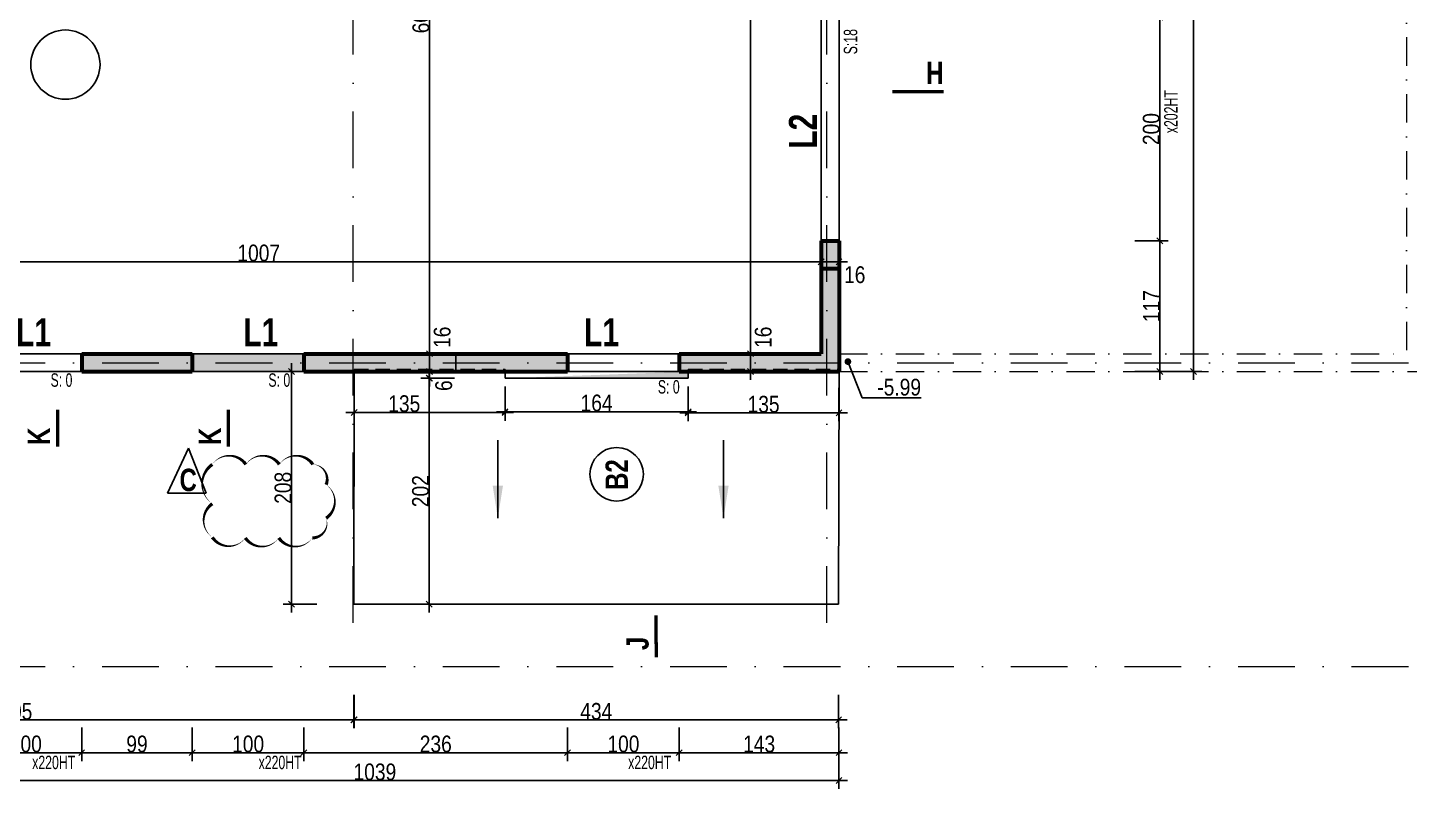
# Model space of a CAD drawing. Header units: millimetres. Extents: x 0 to 26138, y -32652 to 0.
# Drawn here: x 21623 to 22860, y -31027 to -30326 of the extents above; entities that cross this region are included whole.
import ezdxf
from ezdxf.enums import TextEntityAlignment as Align

# ---------------------------------------------------------------- set-up
doc = ezdxf.new("R2010")
doc.units = ezdxf.units.MM
doc.linetypes.add('CACHEX2', pattern=[19.05, 12.7, -6.35])
doc.linetypes.add('TIRETPTX2', pattern=[50.8, 25.4, -12.7, 0, -12.7])
for name, color, linetype in [('01_cote_gen', 4, 'Continuous'), ('01_linteaux', 2, 'Continuous'), ('01_murs_sup', 2, 'CACHEX2'), ('01_poch_murs', 253, 'Continuous'), ('01_texte', 230, 'Continuous'), ('AA_COTES', 2, 'Continuous')]:
    doc.layers.add(name, color=color, linetype=linetype)
doc.layers.add('01_murs_coup', color=5, linetype='Continuous', lineweight=60)
doc.layers.add('01_tram_axes', color=2, linetype='TIRETPTX2', lineweight=9)
doc.styles.add('ARIAL NA', font='ARIALN.TTF')
doc.styles.add('impact', font='impact.ttf')
doc.styles.add('STYLE2', font='ARIALN.TTF')
doc.dimstyles.new('JB50', dxfattribs={"dimscale": 0.1, "dimtxt": 150, "dimasz": 15, "dimexe": 0.1, "dimexo": 0.1, "dimgap": 0.09, "dimtad": 1, "dimdec": 1, "dimdsep": 46, "dimtxsty": 'STYLE2', "dimblk1": 'BOND_G', "dimblk2": 'BOND_D', "dimsah": 1, "dimcen": 1.5, "dimdle": 0.01, "dimse1": 1, "dimse2": 1, "dimclrd": 4, "dimclre": 2, "dimclrt": 6, "dimazin": 2, "dimtfac": 2.333333, "dimtdec": 1, "dimtix": 1, "dimtmove": 2, "dimatfit": 3, "dimldrblk": 'BOND_G', "dimfxl": 1, "dimtolj": 1, "dimtzin": 0, "dimarcsym": 0})

# ---------------------------------------------------------------- blocks, each defined once
blk = doc.blocks.new('BOND_G')
at = {"layer": 'AA_COTES', "color": 0}
for p, q in [((0, -5), (0, 15)), ((5, 0), (-5, 0)), ((1.77, 1.77), (-1.77, -1.77))]:
    blk.add_line(p, q, dxfattribs=at)
blk = doc.blocks.new('BOND_D')
at = {"layer": 'AA_COTES', "color": 0}
for p, q in [((5, 0), (-5, 0)), ((-1.77, -1.77), (1.77, 1.77)), ((0, 5), (0, -15))]:
    blk.add_line(p, q, dxfattribs=at)
blk = doc.blocks.new('*D2305')
at = {"layer": '01_cote_gen', "color": 4, "lineweight": -2, "ltscale": 2, "transparency": 16777216}
blk.add_line((22204.7, -30975.2), (22107.7, -30975.2), dxfattribs=at)
at = {"layer": 'Defpoints', "color": 0, "ltscale": 2, "transparency": 16777216}
for p in [(22106.2, -30634.2), (22206.2, -30634.2), (22106.2, -30975.2)]:
    blk.add_point(p, dxfattribs=at)
at = {"layer": '01_cote_gen', "color": 4, "lineweight": -2, "ltscale": 2, "transparency": 16777216, "xscale": 1.5, "yscale": 1.5, "zscale": 1.5, "rotation": 180}
blk.add_blockref('BOND_D', (22106.2, -30975.2), dxfattribs=at)
at = {"layer": '01_cote_gen', "color": 4, "lineweight": -2, "ltscale": 2, "transparency": 16777216, "xscale": 1.5, "yscale": 1.5, "zscale": 1.5}
blk.add_blockref('BOND_G', (22206.2, -30975.2), dxfattribs=at)
at = {"layer": '01_cote_gen', "color": 6, "lineweight": 0, "ltscale": 2, "transparency": 16777216, "insert": (22156.2, -30967.5), "char_height": 15, "attachment_point": 5, "style": 'STYLE2'}
blk.add_mtext('\\A1;100', dxfattribs=at)
blk = doc.blocks.new('*D2268')
at = {"layer": '01_cote_gen', "color": 4, "lineweight": -2, "ltscale": 2, "transparency": 16777216}
blk.add_line((22104.7, -30975.2), (21871.7, -30975.2), dxfattribs=at)
at = {"layer": 'Defpoints', "color": 0, "ltscale": 2, "transparency": 16777216}
for p in [(21870.2, -30634.2), (22106.2, -30634.2), (21870.2, -30975.2)]:
    blk.add_point(p, dxfattribs=at)
at = {"layer": '01_cote_gen', "color": 4, "lineweight": -2, "ltscale": 2, "transparency": 16777216, "xscale": 1.5, "yscale": 1.5, "zscale": 1.5, "rotation": 180}
blk.add_blockref('BOND_D', (21870.2, -30975.2), dxfattribs=at)
at = {"layer": '01_cote_gen', "color": 4, "lineweight": -2, "ltscale": 2, "transparency": 16777216, "xscale": 1.5, "yscale": 1.5, "zscale": 1.5}
blk.add_blockref('BOND_G', (22106.2, -30975.2), dxfattribs=at)
at = {"layer": '01_cote_gen', "color": 6, "lineweight": 0, "ltscale": 2, "transparency": 16777216, "insert": (21988.2, -30967.5), "char_height": 15, "attachment_point": 5, "style": 'STYLE2'}
blk.add_mtext('\\A1;236', dxfattribs=at)
blk = doc.blocks.new('*D2269')
at = {"layer": '01_cote_gen', "color": 4, "lineweight": -2, "ltscale": 2, "transparency": 16777216}
blk.add_line((21868.7, -30975.2), (21771.7, -30975.2), dxfattribs=at)
at = {"layer": 'Defpoints', "color": 0, "ltscale": 2, "transparency": 16777216}
for p in [(21770.2, -30634.2), (21870.2, -30634.2), (21770.2, -30975.2)]:
    blk.add_point(p, dxfattribs=at)
at = {"layer": '01_cote_gen', "color": 4, "lineweight": -2, "ltscale": 2, "transparency": 16777216, "xscale": 1.5, "yscale": 1.5, "zscale": 1.5, "rotation": 180}
blk.add_blockref('BOND_D', (21770.2, -30975.2), dxfattribs=at)
at = {"layer": '01_cote_gen', "color": 4, "lineweight": -2, "ltscale": 2, "transparency": 16777216, "xscale": 1.5, "yscale": 1.5, "zscale": 1.5}
blk.add_blockref('BOND_G', (21870.2, -30975.2), dxfattribs=at)
at = {"layer": '01_cote_gen', "color": 6, "lineweight": 0, "ltscale": 2, "transparency": 16777216, "insert": (21820.2, -30967.5), "char_height": 15, "attachment_point": 5, "style": 'STYLE2'}
blk.add_mtext('\\A1;100', dxfattribs=at)
blk = doc.blocks.new('*D2270')
at = {"layer": '01_cote_gen', "color": 4, "lineweight": -2, "ltscale": 2, "transparency": 16777216}
blk.add_line((21768.7, -30975.2), (21672.7, -30975.2), dxfattribs=at)
at = {"layer": 'Defpoints', "color": 0, "ltscale": 2, "transparency": 16777216}
for p in [(21671.2, -30634.2), (21770.2, -30634.2), (21671.2, -30975.2)]:
    blk.add_point(p, dxfattribs=at)
at = {"layer": '01_cote_gen', "color": 4, "lineweight": -2, "ltscale": 2, "transparency": 16777216, "xscale": 1.5, "yscale": 1.5, "zscale": 1.5, "rotation": 180}
blk.add_blockref('BOND_D', (21671.2, -30975.2), dxfattribs=at)
at = {"layer": '01_cote_gen', "color": 4, "lineweight": -2, "ltscale": 2, "transparency": 16777216, "xscale": 1.5, "yscale": 1.5, "zscale": 1.5}
blk.add_blockref('BOND_G', (21770.2, -30975.2), dxfattribs=at)
at = {"layer": '01_cote_gen', "color": 6, "lineweight": 0, "ltscale": 2, "transparency": 16777216, "insert": (21720.7, -30967.5), "char_height": 15, "attachment_point": 5, "style": 'STYLE2'}
blk.add_mtext('\\A1;99', dxfattribs=at)
blk = doc.blocks.new('*D2271')
at = {"layer": '01_cote_gen', "color": 4, "lineweight": -2, "ltscale": 2, "transparency": 16777216}
blk.add_line((21669.7, -30975.2), (21572.7, -30975.2), dxfattribs=at)
at = {"layer": 'Defpoints', "color": 0, "ltscale": 2, "transparency": 16777216}
for p in [(21571.2, -30634.2), (21671.2, -30634.2), (21571.2, -30975.2)]:
    blk.add_point(p, dxfattribs=at)
at = {"layer": '01_cote_gen', "color": 4, "lineweight": -2, "ltscale": 2, "transparency": 16777216, "xscale": 1.5, "yscale": 1.5, "zscale": 1.5, "rotation": 180}
blk.add_blockref('BOND_D', (21571.2, -30975.2), dxfattribs=at)
at = {"layer": '01_cote_gen', "color": 4, "lineweight": -2, "ltscale": 2, "transparency": 16777216, "xscale": 1.5, "yscale": 1.5, "zscale": 1.5}
blk.add_blockref('BOND_G', (21671.2, -30975.2), dxfattribs=at)
at = {"layer": '01_cote_gen', "color": 6, "lineweight": 0, "ltscale": 2, "transparency": 16777216, "insert": (21621.2, -30967.5), "char_height": 15, "attachment_point": 5, "style": 'STYLE2'}
blk.add_mtext('\\A1;100', dxfattribs=at)
blk = doc.blocks.new('*D2311')
at = {"layer": '01_cote_gen', "color": 4, "lineweight": -2, "ltscale": 0.1, "transparency": 16777216}
blk.add_line((22347.7, -30975.2), (22207.7, -30975.2), dxfattribs=at)
at = {"layer": 'Defpoints', "color": 0, "ltscale": 0.1, "transparency": 16777216}
for p in [(22206.2, -30634.2), (22349.2, -30634.2), (22206.2, -30975.2)]:
    blk.add_point(p, dxfattribs=at)
at = {"layer": '01_cote_gen', "color": 4, "lineweight": -2, "ltscale": 0.1, "transparency": 16777216, "xscale": 1.5, "yscale": 1.5, "zscale": 1.5, "rotation": 180}
blk.add_blockref('BOND_D', (22206.2, -30975.2), dxfattribs=at)
at = {"layer": '01_cote_gen', "color": 4, "lineweight": -2, "ltscale": 0.1, "transparency": 16777216, "xscale": 1.5, "yscale": 1.5, "zscale": 1.5}
blk.add_blockref('BOND_G', (22349.2, -30975.2), dxfattribs=at)
at = {"layer": '01_cote_gen', "color": 6, "ltscale": 0.1, "transparency": 16777216, "insert": (22277.7, -30967.5), "char_height": 15, "attachment_point": 5, "style": 'STYLE2'}
blk.add_mtext('\\A1;143', dxfattribs=at)
blk = doc.blocks.new('*D2346')
at = {"layer": '01_linteaux', "color": 4, "lineweight": -2, "ltscale": 0.1, "transparency": 16777216}
blk.add_line((22666.5, -29251.7), (22666.5, -30632.7), dxfattribs=at)
at = {"layer": 'Defpoints', "color": 0, "ltscale": 0.1, "transparency": 16777216}
for p in [(22649, -29250.2), (22398.4, -30634.2), (22666.5, -30634.2)]:
    blk.add_point(p, dxfattribs=at)
at = {"layer": '01_linteaux', "color": 4, "lineweight": -2, "ltscale": 0.1, "transparency": 16777216, "xscale": 1.5, "yscale": 1.5, "zscale": 1.5}
for name, p, rotation in [('BOND_G', (22666.5, -29250.2), 90), ('BOND_D', (22666.5, -30634.2), 270)]:
    blk.add_blockref(name, p, dxfattribs=dict(at, rotation=rotation))
at = {"layer": '01_linteaux', "color": 6, "ltscale": 0.1, "transparency": 16777216, "insert": (22658.8, -29942.2), "char_height": 15, "attachment_point": 5, "rotation": 90, "style": 'STYLE2'}
blk.add_mtext('\\A1;1384', dxfattribs=at)
blk = doc.blocks.new('*D2354')
at = {"layer": '01_linteaux', "color": 4, "lineweight": -2, "ltscale": 0.1, "transparency": 16777216}
blk.add_line((22636.5, -30318.7), (22636.5, -30515.7), dxfattribs=at)
at = {"layer": 'Defpoints', "color": 0, "ltscale": 0.1, "transparency": 16777216}
for p in [(22349.2, -30317.2), (22349.2, -30517.2), (22636.5, -30517.2)]:
    blk.add_point(p, dxfattribs=at)
at = {"layer": '01_linteaux', "color": 4, "lineweight": -2, "ltscale": 0.1, "transparency": 16777216, "xscale": 1.5, "yscale": 1.5, "zscale": 1.5}
for name, p, rotation in [('BOND_G', (22636.5, -30317.2), 90), ('BOND_D', (22636.5, -30517.2), 270)]:
    blk.add_blockref(name, p, dxfattribs=dict(at, rotation=rotation))
at = {"layer": '01_linteaux', "color": 6, "ltscale": 0.1, "transparency": 16777216, "insert": (22628.8, -30417.2), "char_height": 15, "attachment_point": 5, "rotation": 90, "style": 'STYLE2'}
blk.add_mtext('\\A1;200', dxfattribs=at)
blk = doc.blocks.new('*D2355')
at = {"layer": '01_linteaux', "color": 4, "lineweight": -2, "ltscale": 0.1, "transparency": 16777216}
blk.add_line((22636.5, -30518.7), (22636.5, -30632.7), dxfattribs=at)
at = {"layer": 'Defpoints', "color": 0, "ltscale": 0.1, "transparency": 16777216}
for p in [(22349.2, -30517.2), (22349.2, -30634.2), (22636.5, -30634.2)]:
    blk.add_point(p, dxfattribs=at)
at = {"layer": '01_linteaux', "color": 4, "lineweight": -2, "ltscale": 0.1, "transparency": 16777216, "xscale": 1.5, "yscale": 1.5, "zscale": 1.5}
for name, p, rotation in [('BOND_G', (22636.5, -30517.2), 90), ('BOND_D', (22636.5, -30634.2), 270)]:
    blk.add_blockref(name, p, dxfattribs=dict(at, rotation=rotation))
at = {"layer": '01_linteaux', "color": 6, "ltscale": 0.1, "transparency": 16777216, "insert": (22629, -30575.7), "char_height": 15, "attachment_point": 5, "rotation": 90, "style": 'STYLE2'}
blk.add_mtext('\\A1;117', dxfattribs=at)
blk = doc.blocks.new('*D3049')
at = {"layer": '01_cote_gen', "color": 4, "lineweight": -2, "ltscale": 0.1, "transparency": 16777216}
blk.add_line((21982.6, -30619.7), (21982.6, -30632.7), dxfattribs=at)
at = {"layer": 'Defpoints', "color": 0, "ltscale": 0.1, "transparency": 16777216}
for p in [(21962, -30618.2), (21924.6, -30634.2), (21982.6, -30634.2)]:
    blk.add_point(p, dxfattribs=at)
at = {"layer": '01_cote_gen', "color": 4, "lineweight": -2, "ltscale": 0.1, "transparency": 16777216, "xscale": 1.5, "yscale": 1.5, "zscale": 1.5}
for name, p, rotation in [('BOND_G', (21982.6, -30618.2), 90), ('BOND_D', (21982.6, -30634.2), 270)]:
    blk.add_blockref(name, p, dxfattribs=dict(at, rotation=rotation))
at = {"layer": '01_cote_gen', "color": 6, "ltscale": 0.1, "transparency": 16777216, "insert": (21994, -30603.5), "char_height": 15, "attachment_point": 5, "rotation": 90, "style": 'STYLE2'}
blk.add_mtext('\\A1;16', dxfattribs=at)
blk = doc.blocks.new('*D3188')
at = {"layer": '01_cote_gen', "color": 4, "lineweight": -2, "ltscale": 0.1, "transparency": 16777216}
blk.add_line((22269.9, -29952.7), (22269.9, -30616.7), dxfattribs=at)
at = {"layer": 'Defpoints', "color": 0, "ltscale": 0.1, "transparency": 16777216}
for p in [(22169.8, -29951.2), (22242.5, -30618.2), (22269.9, -30618.2)]:
    blk.add_point(p, dxfattribs=at)
at = {"layer": '01_cote_gen', "color": 4, "lineweight": -2, "ltscale": 0.1, "transparency": 16777216, "xscale": 1.5, "yscale": 1.5, "zscale": 1.5}
for name, p, rotation in [('BOND_G', (22269.9, -29951.2), 90), ('BOND_D', (22269.9, -30618.2), 270)]:
    blk.add_blockref(name, p, dxfattribs=dict(at, rotation=rotation))
at = {"layer": '01_cote_gen', "color": 6, "ltscale": 0.1, "transparency": 16777216, "insert": (22262.2, -30284.7), "char_height": 15, "attachment_point": 5, "rotation": 90, "style": 'STYLE2'}
blk.add_mtext('\\A1;667', dxfattribs=at)
blk = doc.blocks.new('*D3191')
at = {"layer": '01_cote_gen', "color": 4, "lineweight": -2, "ltscale": 0.1, "transparency": 16777216}
blk.add_line((21982.6, -30017.7), (21982.6, -30616.7), dxfattribs=at)
at = {"layer": 'Defpoints', "color": 0, "ltscale": 0.1, "transparency": 16777216}
for p in [(21907.2, -30016.2), (21907.2, -30618.2), (21982.6, -30618.2)]:
    blk.add_point(p, dxfattribs=at)
at = {"layer": '01_cote_gen', "color": 4, "lineweight": -2, "ltscale": 0.1, "transparency": 16777216, "xscale": 1.5, "yscale": 1.5, "zscale": 1.5}
for name, p, rotation in [('BOND_G', (21982.6, -30016.2), 90), ('BOND_D', (21982.6, -30618.2), 270)]:
    blk.add_blockref(name, p, dxfattribs=dict(at, rotation=rotation))
at = {"layer": '01_cote_gen', "color": 6, "ltscale": 0.1, "transparency": 16777216, "insert": (21974.9, -30317.2), "char_height": 15, "attachment_point": 5, "rotation": 90, "style": 'STYLE2'}
blk.add_mtext('\\A1;602', dxfattribs=at)
blk = doc.blocks.new('*D3208')
at = {"layer": '01_cote_gen', "color": 4, "lineweight": -2, "ltscale": 0.1, "transparency": 16777216}
blk.add_line((22347.7, -31000.1), (21311.7, -31000.1), dxfattribs=at)
at = {"layer": 'Defpoints', "color": 0, "ltscale": 0.1, "transparency": 16777216}
for p in [(21310.2, -30952.7), (22349.2, -30982.7), (21310.2, -31000.1)]:
    blk.add_point(p, dxfattribs=at)
at = {"layer": '01_cote_gen', "color": 4, "lineweight": -2, "ltscale": 0.1, "transparency": 16777216, "xscale": 1.5, "yscale": 1.5, "zscale": 1.5, "rotation": 180}
blk.add_blockref('BOND_D', (21310.2, -31000.1), dxfattribs=at)
at = {"layer": '01_cote_gen', "color": 4, "lineweight": -2, "ltscale": 0.1, "transparency": 16777216, "xscale": 1.5, "yscale": 1.5, "zscale": 1.5}
blk.add_blockref('BOND_G', (22349.2, -31000.1), dxfattribs=at)
at = {"layer": '01_cote_gen', "color": 6, "ltscale": 0.1, "transparency": 16777216, "insert": (21933.7, -30992.5), "char_height": 15, "attachment_point": 5, "style": 'STYLE2'}
blk.add_mtext('\\A1;1039', dxfattribs=at)
blk = doc.blocks.new('*D3230')
at = {"layer": '01_cote_gen', "color": 4, "lineweight": -2, "ltscale": 0.1, "transparency": 16777216}
blk.add_line((21859.1, -30840.7), (21859.1, -30635.7), dxfattribs=at)
at = {"layer": 'Defpoints', "color": 0, "ltscale": 0.1, "transparency": 16777216}
for p in [(21859.1, -30634.2), (21890, -30634.2), (21914.9, -30842.2)]:
    blk.add_point(p, dxfattribs=at)
at = {"layer": '01_cote_gen', "color": 4, "lineweight": -2, "ltscale": 0.1, "transparency": 16777216, "xscale": 1.5, "yscale": 1.5, "zscale": 1.5}
for name, p, rotation in [('BOND_D', (21859.1, -30634.2), 90), ('BOND_G', (21859.1, -30842.2), 270)]:
    blk.add_blockref(name, p, dxfattribs=dict(at, rotation=rotation))
at = {"layer": '01_cote_gen', "color": 6, "ltscale": 0.1, "transparency": 16777216, "insert": (21851.5, -30738.2), "char_height": 15, "attachment_point": 5, "rotation": 90, "style": 'STYLE2'}
blk.add_mtext('\\A1;208', dxfattribs=at)
blk = doc.blocks.new('*D3227')
at = {"layer": '01_cote_gen', "color": 4, "lineweight": -2, "ltscale": 0.1, "transparency": 16777216}
blk.add_line((21982.6, -30638.7), (21982.6, -30635.7), dxfattribs=at)
at = {"layer": 'Defpoints', "color": 0, "ltscale": 0.1, "transparency": 16777216}
for p in [(21982.6, -30634.2), (21985.7, -30634.2), (22002.2, -30640.2)]:
    blk.add_point(p, dxfattribs=at)
at = {"layer": '01_cote_gen', "color": 4, "lineweight": -2, "ltscale": 0.1, "transparency": 16777216, "xscale": 1.5, "yscale": 1.5, "zscale": 1.5}
for name, p, rotation in [('BOND_D', (21982.6, -30634.2), 90), ('BOND_G', (21982.6, -30640.2), 270)]:
    blk.add_blockref(name, p, dxfattribs=dict(at, rotation=rotation))
at = {"layer": '01_cote_gen', "color": 6, "ltscale": 0.1, "transparency": 16777216, "insert": (21995.4, -30646.8), "char_height": 15, "attachment_point": 5, "rotation": 90, "style": 'STYLE2'}
blk.add_mtext('\\A1;6', dxfattribs=at)
blk = doc.blocks.new('*D3228')
at = {"layer": '01_cote_gen', "color": 4, "lineweight": -2, "ltscale": 0.1, "transparency": 16777216}
blk.add_line((21982.2, -30840.7), (21982.2, -30641.7), dxfattribs=at)
at = {"layer": 'Defpoints', "color": 0, "ltscale": 0.1, "transparency": 16777216}
for p in [(21982.2, -30640.2), (21990.1, -30640.2), (21987.7, -30842.2)]:
    blk.add_point(p, dxfattribs=at)
at = {"layer": '01_cote_gen', "color": 4, "lineweight": -2, "ltscale": 0.1, "transparency": 16777216, "xscale": 1.5, "yscale": 1.5, "zscale": 1.5}
for name, p, rotation in [('BOND_D', (21982.2, -30640.2), 90), ('BOND_G', (21982.2, -30842.2), 270)]:
    blk.add_blockref(name, p, dxfattribs=dict(at, rotation=rotation))
at = {"layer": '01_cote_gen', "color": 6, "ltscale": 0.1, "transparency": 16777216, "insert": (21974.6, -30741.2), "char_height": 15, "attachment_point": 5, "rotation": 90, "style": 'STYLE2'}
blk.add_mtext('\\A1;202', dxfattribs=at)
blk = doc.blocks.new('*D3231')
at = {"layer": '01_cote_gen', "color": 4, "lineweight": -2, "ltscale": 0.1, "transparency": 16777216}
blk.add_line((22347.7, -30671.1), (22215.7, -30671.1), dxfattribs=at)
at = {"layer": 'Defpoints', "color": 0, "ltscale": 0.1, "transparency": 16777216}
for p in [(22214.2, -30640.2), (22349.2, -30661.7), (22214.2, -30671.1)]:
    blk.add_point(p, dxfattribs=at)
at = {"layer": '01_cote_gen', "color": 4, "lineweight": -2, "ltscale": 0.1, "transparency": 16777216, "xscale": 1.5, "yscale": 1.5, "zscale": 1.5, "rotation": 180}
blk.add_blockref('BOND_D', (22214.2, -30671.1), dxfattribs=at)
at = {"layer": '01_cote_gen', "color": 4, "lineweight": -2, "ltscale": 0.1, "transparency": 16777216, "xscale": 1.5, "yscale": 1.5, "zscale": 1.5}
blk.add_blockref('BOND_G', (22349.2, -30671.1), dxfattribs=at)
at = {"layer": '01_cote_gen', "color": 6, "ltscale": 0.1, "transparency": 16777216, "insert": (22281.7, -30663.5), "char_height": 15, "attachment_point": 5, "style": 'STYLE2'}
blk.add_mtext('\\A1;135', dxfattribs=at)
blk = doc.blocks.new('*D3229')
at = {"layer": '01_cote_gen', "color": 4, "lineweight": -2, "ltscale": 0.1, "transparency": 16777216}
blk.add_line((22212.7, -30670.1), (22051.7, -30670.1), dxfattribs=at)
at = {"layer": 'Defpoints', "color": 0, "ltscale": 0.1, "transparency": 16777216}
for p in [(22050.2, -30640.2), (22214.2, -30662.6), (22050.2, -30670.1)]:
    blk.add_point(p, dxfattribs=at)
at = {"layer": '01_cote_gen', "color": 4, "lineweight": -2, "ltscale": 0.1, "transparency": 16777216, "xscale": 1.5, "yscale": 1.5, "zscale": 1.5, "rotation": 180}
blk.add_blockref('BOND_D', (22050.2, -30670.1), dxfattribs=at)
at = {"layer": '01_cote_gen', "color": 4, "lineweight": -2, "ltscale": 0.1, "transparency": 16777216, "xscale": 1.5, "yscale": 1.5, "zscale": 1.5}
blk.add_blockref('BOND_G', (22214.2, -30670.1), dxfattribs=at)
at = {"layer": '01_cote_gen', "color": 6, "ltscale": 0.1, "transparency": 16777216, "insert": (22132.2, -30662.4), "char_height": 15, "attachment_point": 5, "style": 'STYLE2'}
blk.add_mtext('\\A1;164', dxfattribs=at)
blk = doc.blocks.new('*D3232')
at = {"layer": '01_cote_gen', "color": 4, "lineweight": -2, "ltscale": 0.1, "transparency": 16777216}
blk.add_line((22048.7, -30670.7), (21916.7, -30670.7), dxfattribs=at)
at = {"layer": 'Defpoints', "color": 0, "ltscale": 0.1, "transparency": 16777216}
for p in [(21915.2, -30648.2), (22050.2, -30647.6), (21915.2, -30670.7)]:
    blk.add_point(p, dxfattribs=at)
at = {"layer": '01_cote_gen', "color": 4, "lineweight": -2, "ltscale": 0.1, "transparency": 16777216, "xscale": 1.5, "yscale": 1.5, "zscale": 1.5, "rotation": 180}
blk.add_blockref('BOND_D', (21915.2, -30670.7), dxfattribs=at)
at = {"layer": '01_cote_gen', "color": 4, "lineweight": -2, "ltscale": 0.1, "transparency": 16777216, "xscale": 1.5, "yscale": 1.5, "zscale": 1.5}
blk.add_blockref('BOND_G', (22050.2, -30670.7), dxfattribs=at)
at = {"layer": '01_cote_gen', "color": 6, "ltscale": 0.1, "transparency": 16777216, "insert": (21960, -30663), "char_height": 15, "attachment_point": 5, "style": 'STYLE2'}
blk.add_mtext('\\A1;135', dxfattribs=at)
blk = doc.blocks.new('*D3234')
at = {"layer": '01_cote_gen', "color": 4, "lineweight": -2, "ltscale": 0.1, "transparency": 16777216}
blk.add_line((21327.7, -30535.9), (22331.7, -30535.9), dxfattribs=at)
at = {"layer": 'Defpoints', "color": 0, "ltscale": 0.1, "transparency": 16777216}
for p in [(22333.2, -30535.9), (21326.2, -30551.3), (22333.2, -30555.1)]:
    blk.add_point(p, dxfattribs=at)
at = {"layer": '01_cote_gen', "color": 4, "lineweight": -2, "ltscale": 0.1, "transparency": 16777216, "xscale": 1.5, "yscale": 1.5, "zscale": 1.5, "rotation": 180}
blk.add_blockref('BOND_G', (21326.2, -30535.9), dxfattribs=at)
at = {"layer": '01_cote_gen', "color": 4, "lineweight": -2, "ltscale": 0.1, "transparency": 16777216, "xscale": 1.5, "yscale": 1.5, "zscale": 1.5}
blk.add_blockref('BOND_D', (22333.2, -30535.9), dxfattribs=at)
at = {"layer": '01_cote_gen', "color": 6, "ltscale": 0.1, "transparency": 16777216, "insert": (21829.7, -30528.2), "char_height": 15, "attachment_point": 5, "style": 'STYLE2'}
blk.add_mtext('\\A1;1007', dxfattribs=at)
blk = doc.blocks.new('*D3235')
at = {"layer": '01_cote_gen', "color": 4, "lineweight": -2, "ltscale": 0.1, "transparency": 16777216}
blk.add_line((22334.7, -30535.9), (22347.7, -30535.9), dxfattribs=at)
at = {"layer": 'Defpoints', "color": 0, "ltscale": 0.1, "transparency": 16777216}
for p in [(22349.2, -30535.9), (22333.2, -30555.1), (22349.2, -30563.9)]:
    blk.add_point(p, dxfattribs=at)
at = {"layer": '01_cote_gen', "color": 4, "lineweight": -2, "ltscale": 0.1, "transparency": 16777216, "xscale": 1.5, "yscale": 1.5, "zscale": 1.5, "rotation": 180}
blk.add_blockref('BOND_G', (22333.2, -30535.9), dxfattribs=at)
at = {"layer": '01_cote_gen', "color": 4, "lineweight": -2, "ltscale": 0.1, "transparency": 16777216, "xscale": 1.5, "yscale": 1.5, "zscale": 1.5}
blk.add_blockref('BOND_D', (22349.2, -30535.9), dxfattribs=at)
at = {"layer": '01_cote_gen', "color": 6, "ltscale": 0.1, "transparency": 16777216, "insert": (22363.3, -30547.6), "char_height": 15, "attachment_point": 5, "style": 'STYLE2'}
blk.add_mtext('\\A1;16', dxfattribs=at)
blk = doc.blocks.new('*D3236')
at = {"layer": '01_cote_gen', "color": 4, "lineweight": -2, "ltscale": 0.1, "transparency": 16777216}
blk.add_line((22269.9, -30619.7), (22269.9, -30632.7), dxfattribs=at)
at = {"layer": 'Defpoints', "color": 0, "ltscale": 0.1, "transparency": 16777216}
for p in [(22249.4, -30618.2), (22211.9, -30634.2), (22269.9, -30634.2)]:
    blk.add_point(p, dxfattribs=at)
at = {"layer": '01_cote_gen', "color": 4, "lineweight": -2, "ltscale": 0.1, "transparency": 16777216, "xscale": 1.5, "yscale": 1.5, "zscale": 1.5}
for name, p, rotation in [('BOND_G', (22269.9, -30618.2), 90), ('BOND_D', (22269.9, -30634.2), 270)]:
    blk.add_blockref(name, p, dxfattribs=dict(at, rotation=rotation))
at = {"layer": '01_cote_gen', "color": 6, "ltscale": 0.1, "transparency": 16777216, "insert": (22281.4, -30603.5), "char_height": 15, "attachment_point": 5, "rotation": 90, "style": 'STYLE2'}
blk.add_mtext('\\A1;16', dxfattribs=at)
blk = doc.blocks.new('*D3237')
at = {"layer": '01_cote_gen', "color": 4, "lineweight": -2, "ltscale": 0.1, "transparency": 16777216}
blk.add_line((22347.4, -30945.9), (21916.4, -30945.9), dxfattribs=at)
at = {"layer": 'Defpoints', "color": 0, "ltscale": 0.1, "transparency": 16777216}
for p in [(21914.9, -30842.2), (22348.9, -30842.2), (21914.9, -30945.9)]:
    blk.add_point(p, dxfattribs=at)
at = {"layer": '01_cote_gen', "color": 4, "lineweight": -2, "ltscale": 0.1, "transparency": 16777216, "xscale": 1.5, "yscale": 1.5, "zscale": 1.5, "rotation": 180}
blk.add_blockref('BOND_D', (21914.9, -30945.9), dxfattribs=at)
at = {"layer": '01_cote_gen', "color": 4, "lineweight": -2, "ltscale": 0.1, "transparency": 16777216, "xscale": 1.5, "yscale": 1.5, "zscale": 1.5}
blk.add_blockref('BOND_G', (22348.9, -30945.9), dxfattribs=at)
at = {"layer": '01_cote_gen', "color": 6, "ltscale": 0.1, "transparency": 16777216, "insert": (22131.9, -30938.3), "char_height": 15, "attachment_point": 5, "style": 'STYLE2'}
blk.add_mtext('\\A1;434', dxfattribs=at)
blk = doc.blocks.new('*D3238')
at = {"layer": '01_cote_gen', "color": 4, "lineweight": -2, "ltscale": 0.1, "transparency": 16777216}
blk.add_line((21913.7, -30945.9), (21311.7, -30945.9), dxfattribs=at)
at = {"layer": 'Defpoints', "color": 0, "ltscale": 0.1, "transparency": 16777216}
for p in [(21915.2, -30923.4), (21310.2, -30945.9), (21310.2, -30952.7)]:
    blk.add_point(p, dxfattribs=at)
at = {"layer": '01_cote_gen', "color": 4, "lineweight": -2, "ltscale": 0.1, "transparency": 16777216, "xscale": 1.5, "yscale": 1.5, "zscale": 1.5, "rotation": 180}
blk.add_blockref('BOND_D', (21310.2, -30945.9), dxfattribs=at)
at = {"layer": '01_cote_gen', "color": 4, "lineweight": -2, "ltscale": 0.1, "transparency": 16777216, "xscale": 1.5, "yscale": 1.5, "zscale": 1.5}
blk.add_blockref('BOND_G', (21915.2, -30945.9), dxfattribs=at)
at = {"layer": '01_cote_gen', "color": 6, "ltscale": 0.1, "transparency": 16777216, "insert": (21612.7, -30938.3), "char_height": 15, "attachment_point": 5, "style": 'STYLE2'}
blk.add_mtext('\\A1;605', dxfattribs=at)

msp = doc.modelspace()

# ---------------------------------------------------------------- hatches: boundary and pattern name
at = {"layer": '01_murs_sup', "ltscale": 0.1}
h = msp.add_hatch(dxfattribs=at)
h.set_pattern_fill('DASH', color=256, scale=2.5, angle=135)
h.set_pattern_definition([(135, (-7388.852, 4701.774), (-11.2253202, 9e-16), [7.9375, -7.9375])])
h.paths.add_polyline_path([(21536.22, -29250.23), (21310.22, -29250.23), (21310.22, -29877.23), (21562.22, -29877.23), (21562.22, -29859.23), (21326.22, -29859.23), (21326.22, -29266.23), (21536.22, -29266.23)])
h.paths.add_polyline_path([(21794.22, -29250.23), (21636.22, -29250.23), (21636.22, -29266.23), (21794.22, -29266.23)])
h.paths.add_polyline_path([(22112.22, -29250.23), (21894.22, -29250.23), (21894.22, -29266.23), (22112.22, -29266.23)])
h.paths.add_polyline_path([(22349.22, -29250.23), (22212.22, -29250.23), (22212.22, -29266.23), (22333.22, -29266.23), (22333.22, -29317.23), (22349.22, -29317.23)])
h.paths.add_polyline_path([(22349.22, -29517.23), (22333.22, -29517.23), (22333.71, -29663.27), (22349.71, -29663.27)])
h.paths.add_polyline_path([(22349.71, -29763.27), (22333.71, -29763.27), (22333.22, -29933.23), (21907.22, -29933.23), (21907.22, -29868.23), (21887.22, -29868.23), (21887.22, -29933.23), (21721.22, -29933.23), (21721.22, -29859.23), (21664.22, -29859.23), (21664.22, -29877.23), (21703.22, -29877.23), (21703.22, -30007.23), (21664.22, -30007.23), (21664.22, -30025.23), (21721.22, -30025.23), (21721.22, -29951.23), (21887.22, -29951.23), (21887.22, -30016.23), (21907.22, -30016.23), (21907.22, -29951.23), (22333.22, -29951.23), (22333.22, -30121.23), (22349.22, -30121.23)])
h.paths.add_polyline_path([(22349.22, -30221.23), (22333.22, -30221.23), (22333.22, -30317.23), (22349.22, -30317.23)])
h.paths.add_polyline_path([(22349.22, -30541.86), (22333.22, -30541.86), (22333.22, -30618.23), (22206.22, -30618.23), (22206.22, -30634.23), (22349.22, -30634.23)])
h.paths.add_polyline_path([(22006.22, -30618.23), (21671.22, -30618.23), (21671.22, -30634.23), (22006.22, -30634.23)])
h.paths.add_polyline_path([(21571.22, -30618.23), (21326.22, -30618.23), (21326.22, -30025.23), (21562.22, -30025.23), (21562.22, -30007.23), (21310.22, -30007.23), (21310.22, -30634.23), (21571.22, -30634.23)])
h.paths.add_polyline_path([(21308.22, -30022.21), (21069.22, -30022.21), (21069.22, -30040.21), (21292.22, -30040.21), (21292.22, -30380.21), (20952.22, -30380.21), (20952.22, -30040.21), (20967.22, -30040.21), (20967.22, -30022.21), (20869.22, -30022.21), (20869.22, -30040.21), (20932.22, -30040.21), (20932.22, -30203.21), (20707.22, -30203.21), (20707.22, -30040.21), (20767.22, -30040.21), (20767.22, -30022.21), (20687.22, -30022.21), (20687.22, -30443.21), (20913.18, -30443.21), (20913.18, -30608.21), (20688.22, -30608.21), (20688.22, -30792.21), (20706.22, -30792.21), (20706.22, -30628.21), (20933.18, -30628.21), (20933.18, -30400.22), (21292.22, -30400.21), (21292.22, -30673.23), (21308.22, -30673.23)])
h.paths.add_polyline_path([(20913.18, -30423.21), (20707.22, -30423.21), (20707.22, -30333.21), (20932.22, -30333.21), (20932.22, -30380.21), (20913.18, -30380.21)], flags=16)
h.paths.add_polyline_path([(20932.22, -30313.21), (20707.22, -30313.21), (20707.22, -30223.21), (20932.22, -30223.21)], flags=16)
h.paths.add_polyline_path([(21308.22, -30773.23), (21292.22, -30773.23), (21292.22, -31017.23), (21308.22, -31017.23)])
h.paths.add_polyline_path([(21308.22, -31117.23), (21292.22, -31117.23), (21292.22, -31317.23), (21308.22, -31317.23)])
h.paths.add_polyline_path([(21308.22, -31417.23), (21292.22, -31417.23), (21292.22, -31663.23), (21262.22, -31663.23), (21262.22, -31679.23), (21308.22, -31679.23)])
at = {"layer": '01_poch_murs', "ltscale": 0.1}
h = msp.add_hatch(color=256, dxfattribs=at)
h.dxf.hatch_style = 1
h.paths.add_polyline_path([(20558.22, -29552.29), (20540.22, -29552.29), (20540.22, -29250.23), (20437.22, -29250.23), (20437.22, -29266.23), (20540.22, -29266.23), (20540.22, -29911.24), (20558.22, -29911.24), (20558.22, -29877.24), (20934.22, -29877.24), (20934.22, -29859.21), (20558.22, -29859.23), (20558.22, -29266.23), (20637.22, -29266.23), (20637.22, -29250.23), (20558.22, -29250.23)])
h.paths.add_polyline_path([(20337.22, -29250.23), (20237.22, -29250.23), (20237.22, -29266.23), (20337.22, -29266.23)])
h.paths.add_polyline_path([(20037.22, -29250.23), (19924.22, -29250.23), (19924.22, -29722.23), (19940.22, -29722.23), (19940.22, -29266.23), (20037.22, -29266.23)])
h.paths.add_polyline_path([(21308.22, -29552.29), (21292.22, -29552.29), (21292.22, -29250.23), (21137.22, -29250.23), (21137.22, -29266.23), (21292.22, -29266.23), (21292.22, -29859.23), (21036.22, -29859.23), (21036.22, -29877.23), (21308.22, -29877.21)])
h.paths.add_polyline_path([(21037.22, -29250.23), (20837.22, -29250.23), (20837.22, -29266.23), (21037.22, -29266.23)])
h.paths.add_polyline_path([(20967.22, -30022.21), (20869.22, -30022.21), (20869.22, -30040.21), (20932.22, -30040.21), (20932.22, -30203.21), (20707.22, -30203.21), (20707.22, -30040.21), (20767.22, -30040.21), (20767.22, -30022.21), (20687.22, -30022.21), (20687.22, -30443.21), (20913.18, -30443.21), (20913.18, -30608.21), (20688.22, -30608.21), (20688.22, -30792.21), (20706.22, -30792.21), (20706.22, -30628.21), (20933.18, -30628.21), (20933.18, -30400.22), (21292.22, -30400.21), (21292.22, -30673.23), (21308.22, -30673.23), (21308.22, -30022.21), (21069.22, -30022.21), (21069.22, -30040.21), (21292.22, -30040.21), (21292.22, -30380.21), (20952.22, -30380.21), (20952.22, -30040.21), (20967.22, -30040.21)])
h.paths.add_polyline_path([(20932.22, -30223.21), (20932.22, -30313.21), (20707.22, -30313.21), (20707.22, -30223.21)], flags=16)
h.paths.add_polyline_path([(20932.22, -30333.21), (20932.22, -30380.21), (20913.18, -30380.21), (20913.18, -30423.21), (20707.22, -30423.21), (20707.22, -30333.21)], flags=16)
h.paths.add_polyline_path([(20558.22, -30013.24), (20540.22, -30013.24), (20540.22, -30077.23), (19940.22, -30077.23), (19940.22, -29822.23), (19924.22, -29822.23), (19924.22, -30222.23), (19940.22, -30222.23), (19940.22, -30095.23), (20540.22, -30095.23), (20540.22, -30501.22), (20558.22, -30501.22)])
h.paths.add_polyline_path([(20558.22, -30603.22), (20540.22, -30603.22), (20540.25, -30889.23), (19940.25, -30889.23), (19940.22, -30827.23), (19924.22, -30827.23), (19924.22, -31118.23), (19940.22, -31118.23), (19940.25, -30907.23), (20540.25, -30907.23), (20540.22, -31112.23), (20581.22, -31112.23), (20581.22, -31094.23), (20558.22, -31094.23)])
h.paths.add_polyline_path([(20706.22, -30894.21), (20688.22, -30894.21), (20688.22, -31094.23), (20683.22, -31094.23), (20683.22, -31112.23), (20688.22, -31112.23), (20688.22, -31503.22), (20457.22, -31503.22), (20457.22, -31521.22), (20688.22, -31521.22), (20688.22, -31679.23), (20928.22, -31679.23), (20928.22, -31943.23), (20673.22, -31943.23), (20673.22, -31943.23), (21006.22, -31943.23), (21006.22, -31943.23), (20944.22, -31943.23), (20944.22, -31679.23), (20962.22, -31679.23), (20962.22, -31663.23), (20706.22, -31663.23)])
h.paths.add_polyline_path([(21308.22, -30773.23), (21292.22, -30773.23), (21292.22, -31017.23), (21308.22, -31017.23)])
h.paths.add_polyline_path([(21571.22, -30618.23), (21326.22, -30618.23), (21326.22, -30025.23), (21562.22, -30025.23), (21562.22, -30007.23), (21310.22, -30007.23), (21310.22, -30634.23), (21571.22, -30634.23)])
h.paths.add_polyline_path([(21770.22, -30618.23), (21671.22, -30618.23), (21671.22, -30634.23), (21770.22, -30634.23)])
h.paths.add_polyline_path([(22106.22, -30618.23), (21870.22, -30618.23), (21870.22, -30634.23), (22106.22, -30634.23)])
h.paths.add_polyline_path([(22349.22, -30541.86), (22333.22, -30541.86), (22333.22, -30618.23), (22206.22, -30618.23), (22206.22, -30634.23), (22349.22, -30634.23)])
h.paths.add_polyline_path([(22349.22, -30517.23), (22333.22, -30517.23), (22333.22, -30541.86), (22349.22, -30541.86)])
h.paths.add_polyline_path([(22349.22, -30221.23), (22333.22, -30221.23), (22333.22, -30317.23), (22349.22, -30317.23)])
h.paths.add_polyline_path([(22349.71, -29763.27), (22333.71, -29763.27), (22333.22, -29933.23), (21907.22, -29933.23), (21907.22, -29868.23), (21887.22, -29868.23), (21887.22, -29933.23), (21721.22, -29933.23), (21721.22, -29859.23), (21664.22, -29859.23), (21664.22, -29877.23), (21703.22, -29877.23), (21703.22, -30007.23), (21664.22, -30007.23), (21664.22, -30025.23), (21721.22, -30025.23), (21721.22, -29951.23), (21887.22, -29951.23), (21887.22, -30016.23), (21907.22, -30016.23), (21907.22, -29951.23), (22333.22, -29951.23), (22333.22, -30121.23), (22349.22, -30121.23)])
h.paths.add_polyline_path([(22349.22, -29517.23), (22333.22, -29517.23), (22333.71, -29663.27), (22349.71, -29663.27)])
h.paths.add_polyline_path([(22349.22, -29250.23), (22212.22, -29250.23), (22212.22, -29266.23), (22333.22, -29266.23), (22333.22, -29317.23), (22349.22, -29317.23)])
h.paths.add_polyline_path([(21536.22, -29250.23), (21310.22, -29250.23), (21310.22, -29877.23), (21562.22, -29877.23), (21562.22, -29859.23), (21326.22, -29859.23), (21326.22, -29266.23), (21536.22, -29266.23)])
h.paths.add_polyline_path([(21794.22, -29250.23), (21636.22, -29250.23), (21636.22, -29266.23), (21794.22, -29266.23)])
h.paths.add_polyline_path([(22112.22, -29250.23), (21894.22, -29250.23), (21894.22, -29266.23), (22112.22, -29266.23)])
h = msp.add_hatch(dxfattribs=at)
h.set_pattern_fill('SACNCR', color=256, scale=10, angle=90)
h.set_pattern_definition([(135, (0, -5453.817), (-16.83798, -16.83798), []), (135, (1e-15, -5436.98), (-16.83798, -16.83798), [0, -23.8125])])
edge = h.paths.add_edge_path()
edge.add_arc((20598.56, -30337.54), 30.98, 0, 360)
h.paths.add_polyline_path([(21308.22, -29877.21), (21033.22, -29877.23), (21033.22, -29877.24), (20931.22, -29877.24), (20558.22, -29877.24), (20558.22, -29911.24), (20558.22, -30013.24), (20558.22, -30501.22), (20558.22, -30603.22), (20558.22, -31094.23), (20581.22, -31094.23), (20683.22, -31094.23), (20688.22, -31094.23), (20688.22, -30894.21), (20688.22, -30792.21), (20688.22, -30608.21), (20710.18, -30608.21), (20710.18, -30443.21), (20687.22, -30443.21), (20687.22, -30022.21), (20767.22, -30022.21), (20869.22, -30022.21), (20967.22, -30022.21), (21069.22, -30022.21), (21308.22, -30022.21)])
h.paths.add_polyline_path([(21703.22, -30007.23), (21703.22, -29877.23), (21577.22, -29877.23), (21310.22, -29877.23), (21310.22, -30007.23), (21577.22, -30007.23)])

# ---------------------------------------------------------------- linework, layer by layer
at = {"layer": '01_linteaux', "ltscale": 0.1}
for p, q in [((22333.22, -30317.23), (22333.22, -30517.23)), ((22349.22, -30317.23), (22349.22, -30517.23)), ((21571.22, -30618.23), (21671.22, -30618.23)), ((21770.22, -30618.23), (21870.22, -30618.23)), ((22106.22, -30618.23), (22206.22, -30618.23)), ((21571.22, -30634.23), (21671.22, -30634.23)), ((21770.22, -30634.23), (21870.22, -30634.23)), ((21914.86, -30842.22), (21915.22, -30632.23)), ((22050.22, -30640.23), (22050.22, -30632.23)), ((22050.22, -30640.23), (22214.22, -30640.23)), ((22106.22, -30634.23), (22206.22, -30634.23)), ((22214.22, -30640.23), (22214.22, -30632.23)), ((22348.86, -30842.22), (22349.22, -30634.23)), ((21914.86, -30842.22), (22348.86, -30842.22))]:
    msp.add_line(p, q, dxfattribs=at)
msp.add_solid([(22214.22, -30634.23), (22214.22, -30640.23), (22050.22, -30640.23)], dxfattribs=at)
at = {"layer": '01_murs_coup'}
for p, q in [((22333.22, -30517.23), (22349.22, -30517.23)), ((22333.22, -30517.23), (22333.22, -30618.23)), ((22349.22, -30517.23), (22349.22, -30634.23)), ((22333.22, -30541.86), (22349.22, -30541.86)), ((21671.22, -30618.23), (21671.22, -30634.23)), ((21671.22, -30618.23), (21770.22, -30618.23)), ((21770.22, -30618.23), (21770.22, -30634.23)), ((21870.22, -30618.23), (21870.22, -30634.23)), ((21870.22, -30618.23), (22106.22, -30618.23)), ((22106.22, -30618.23), (22106.22, -30634.23)), ((22206.22, -30618.23), (22206.22, -30634.23)), ((22206.22, -30618.23), (22333.22, -30618.23)), ((21671.22, -30634.23), (21770.22, -30634.23)), ((21870.22, -30634.23), (22106.22, -30634.23)), ((22206.22, -30634.23), (22349.22, -30634.23))]:
    msp.add_line(p, q, dxfattribs=at)
at = {"layer": '01_murs_sup', "ltscale": 2}
for p, q in [((22333.22, -30517.23), (22333.22, -30618.23)), ((22333.22, -30517.23), (22349.22, -30517.23)), ((22349.22, -30517.23), (22349.22, -30634.23)), ((22333.22, -30541.86), (22349.22, -30541.86)), ((21671.22, -30618.23), (21671.22, -30634.23)), ((21671.22, -30618.23), (22006.22, -30618.23)), ((22006.22, -30618.23), (22006.22, -30634.23)), ((22206.22, -30618.23), (22206.22, -30634.23)), ((22206.22, -30618.23), (22333.22, -30618.23)), ((21671.22, -30634.23), (22006.22, -30634.23)), ((22206.22, -30634.23), (22349.22, -30634.23))]:
    msp.add_line(p, q, dxfattribs=at)
at = {"layer": '01_murs_sup'}
for p, q in [((21915.22, -30632.23), (22050.22, -30632.23)), ((22214.22, -30632.23), (22349.22, -30632.23))]:
    msp.add_line(p, q, dxfattribs=at)
at = {"layer": '01_texte'}
for p, q in [((22357.17, -30625.27), (22369.91, -30657.75)), ((22422.75, -30657.75), (22369.91, -30657.75)), ((21766.7, -30702.78), (21748.18, -30743.01)), ((21766.7, -30702.78), (21782.64, -30743.01)), ((22043.77, -30695.52), (22043.77, -30765.4)), ((22245.8, -30695.52), (22245.8, -30765.4)), ((21748.18, -30743.01), (21782.64, -30743.01))]:
    msp.add_line(p, q, dxfattribs=at)
at = {"layer": '01_texte', "const_width": 3}
for points in [[(22397.09, -30383.76), (22442.89, -30383.76)], [(21649.69, -30701.52), (21649.69, -30668.15)], [(21802.62, -30701.52), (21802.62, -30668.15)], [(22185.65, -30890), (22185.29, -30852.19)]]:
    msp.add_lwpolyline(points, dxfattribs=at)
msp.add_lwpolyline([(22355.67, -30625.27, 1), (22358.67, -30625.27, 1)], format="xyb", close=True, dxfattribs=at)
at = {"layer": '01_texte'}
msp.add_lwpolyline([(21788.18, -30717.28, 0, 3, -0.5205671), (21818.18, -30717.28, 0, 3, -0.5205671), (21848.18, -30717.28, 0, 3, -0.5205671), (21878.18, -30717.28, 0, 3, -0.5205671), (21890.06, -30735.4, 0, 3, -0.5205671), (21890.06, -30765.4, 0, 3, -0.5205671), (21877.67, -30783.01, 0, 3, -0.5205671), (21847.67, -30783.01, 0, 3, -0.5205671), (21817.67, -30783.01, 0, 3, -0.5205671), (21788.18, -30782.5, 0, 3, -0.5205671), (21788.18, -30752.5, 0, 3, -0.5205671)], format="xyseb", close=True, dxfattribs=at)
for centre, radius in [((21656.63, -30359.54), 30.98), ((22150.16, -30726.08), 23.93)]:
    msp.add_circle(centre, radius, dxfattribs=at)
for points in [[(22043.77, -30765.4), (22039.16, -30736.31), (22043.77, -30736.31)], [(22043.77, -30765.4), (22048.38, -30736.31), (22043.77, -30736.31)], [(22245.8, -30765.4), (22241.19, -30736.31), (22245.8, -30736.31)], [(22245.8, -30765.4), (22250.41, -30736.31), (22245.8, -30736.31)]]:
    msp.add_solid(points, dxfattribs=at)
at = {"layer": '01_tram_axes', "color": 253, "ltscale": 2}
for p, q in [((21914.22, -30859.13), (21914.22, -28568.65)), ((22338.22, -30859.13), (22338.22, -28568.65)), ((19553.74, -30626.23), (23539.03, -30626.23)), ((19553.74, -30898.23), (23539.03, -30898.23))]:
    msp.add_line(p, q, dxfattribs=at)
at = {"layer": '01_tram_axes'}
for p, q in [((22857.22, -29266.23), (22857.22, -30618.23)), ((22349.22, -30618.23), (22857.22, -30618.23)), ((22349.22, -30634.23), (23458.22, -30634.23))]:
    msp.add_line(p, q, dxfattribs=at)

# ---------------------------------------------------------------- texts
at = {"layer": '01_texte', "style": 'ARIAL NA', "width": 0.8}
for s, p in [('S:18', (22365.52, -30350.36)), ('x202HT', (22652.35, -30420.9))]:
    msp.add_text(s, height=12, rotation=90, dxfattribs=at).set_placement(p)
at = {"layer": '01_texte', "style": 'impact'}
for s, p in [('H', (22435.03, -30366.98)), ('C', (21766.55, -30731.12))]:
    msp.add_text(s, height=20, dxfattribs=at).set_placement(p, align=Align.MIDDLE)
msp.add_text('L2', height=25, rotation=90, dxfattribs=at).set_placement((22336.88, -30419.16), align=Align.BOTTOM_CENTER)
for p in [(21628.12, -30619.09), (21831.59, -30619.09), (22136.65, -30619.09)]:
    msp.add_text('L1', height=25, dxfattribs=at).set_placement(p, align=Align.BOTTOM_CENTER)
at = {"layer": '01_texte', "style": 'ARIAL NA', "width": 0.8}
for s, p in [('S: 0', (21643.33, -30647.78)), ('S: 0', (21838.35, -30647.78)), ('S: 0', (22187.03, -30653.82)), ('x220HT', (21626.9, -30989.89)), ('x220HT', (21829.63, -30989.89)), ('x220HT', (22160.47, -30989.89))]:
    msp.add_text(s, height=12, dxfattribs=at).set_placement(p)
at = {"layer": '01_texte', "style": 'ARIAL NA'}
msp.add_text('-5.99', height=15, dxfattribs=at).set_placement((22383.51, -30655.65))
at = {"layer": '01_texte', "style": 'impact'}
for s, p in [('K', (21632.92, -30692.08)), ('K', (21785.84, -30692.08)), (' B2', (22150.03, -30729.35)), ('J', (22168.88, -30877.44))]:
    msp.add_text(s, height=20, rotation=90, dxfattribs=at).set_placement(p, align=Align.MIDDLE)

# ---------------------------------------------------------------- dimensions: what is measured, and where the dimension line sits
at = {"layer": '01_cote_gen', "ltscale": 0.1}
for base, p1, p2, angle, picture, middle in [((22269.91, -30618.23), (22169.81, -29951.23), (22242.55, -30618.23), 90, '*D3188', (22262.25, -30284.73)), ((21982.58, -30618.23), (21907.22, -30016.23), (21907.22, -30618.23), 90, '*D3191', (21974.91, -30317.23)), ((21859.13, -30634.23), (21914.86, -30842.22), (21890.03, -30634.23), 90, '*D3230', (21851.47, -30738.23)), ((21982.22, -30640.23), (21987.74, -30842.22), (21990.08, -30640.23), 90, '*D3228', (21974.55, -30741.23)), ((22050.22, -30670.09), (22214.22, -30662.59), (22050.22, -30640.23), 180, '*D3229', (22132.22, -30662.42)), ((22214.22, -30671.1438), (22349.1721, -30661.6847), (22214.22, -30640.2311), 180, '*D3231', (22281.696, -30663.4762))]:
    dim = msp.add_linear_dim(base=base, p1=p1, p2=p2, angle=angle, dimstyle='JB50', dxfattribs=at)
    dim.commit()
    dim.dimension.update_dxf_attribs({"geometry": picture, "text_midpoint": middle})
for base, p1, p2, picture, middle in [((22333.22, -30535.85), (21326.22, -30551.26), (22333.22, -30555.07), '*D3234', (21829.72, -30528.19)), ((22206.22, -30975.21), (22349.22, -30634.23), (22206.22, -30634.23), '*D2311', (22277.72, -30967.54)), ((21914.86, -30945.93), (22348.86, -30842.22), (21914.86, -30842.22), '*D3237', (22131.86, -30938.26)), ((21310.22, -30945.93), (21915.22, -30923.43), (21310.22, -30952.71), '*D3238', (21612.72, -30938.26))]:
    dim = msp.add_linear_dim(base=base, p1=p1, p2=p2, dimstyle='JB50', dxfattribs=at)
    dim.commit()
    dim.dimension.update_dxf_attribs({"geometry": picture, "text_midpoint": middle})
for base, p1, p2, picture, middle in [((22349.22, -30535.85), (22333.22, -30555.07), (22349.22, -30563.86), '*D3235', (22363.31, -30547.56)), ((21310.22, -31000.13), (22349.22, -30982.71), (21310.22, -30952.71), '*D3208', (21933.72, -30992.46))]:
    dim = msp.add_linear_dim(base=base, p1=p1, p2=p2, dimstyle='JB50', dxfattribs=at)
    dim.commit()
    dim.dimension.update_dxf_attribs({"geometry": picture, "text_midpoint": middle, "dimtype": 160})
for base, p1, p2, angle, picture, middle in [((21982.58, -30634.23), (21962.03, -30618.23), (21924.62, -30634.23), 90, '*D3049', (21994.02, -30603.52)), ((22269.91, -30634.23), (22249.36, -30618.23), (22211.95, -30634.23), 90, '*D3236', (22281.35, -30603.52)), ((21982.58, -30634.23), (22002.25, -30640.23), (21985.73, -30634.23), 90, '*D3227', (21995.44, -30646.76)), ((21915.19, -30670.7), (22050.22, -30647.59), (21915.19, -30648.2), 180, '*D3232', (21960.04, -30663.03))]:
    dim = msp.add_linear_dim(base=base, p1=p1, p2=p2, angle=angle, dimstyle='JB50', dxfattribs=at)
    dim.commit()
    dim.dimension.update_dxf_attribs({"geometry": picture, "text_midpoint": middle, "dimtype": 160})
at = {"layer": '01_cote_gen', "lineweight": 0, "ltscale": 2}
for base, p1, p2, picture, middle in [((21571.22, -30975.21), (21671.22, -30634.23), (21571.22, -30634.23), '*D2271', (21621.22, -30967.54)), ((21671.22, -30975.21), (21770.22, -30634.23), (21671.22, -30634.23), '*D2270', (21720.72, -30967.54)), ((21770.22, -30975.21), (21870.22, -30634.23), (21770.22, -30634.23), '*D2269', (21820.22, -30967.54)), ((21870.22, -30975.21), (22106.22, -30634.23), (21870.22, -30634.23), '*D2268', (21988.22, -30967.54)), ((22106.22, -30975.21), (22206.22, -30634.23), (22106.22, -30634.23), '*D2305', (22156.22, -30967.54))]:
    dim = msp.add_linear_dim(base=base, p1=p1, p2=p2, dimstyle='JB50', dxfattribs=at)
    dim.commit()
    dim.dimension.update_dxf_attribs({"geometry": picture, "text_midpoint": middle})
at = {"layer": '01_linteaux', "ltscale": 0.1}
for base, p1, p2, picture, middle in [((22666.52, -30634.23), (22649.01, -29250.23), (22398.44, -30634.23), '*D2346', (22658.85, -29942.23)), ((22636.52, -30517.23), (22349.22, -30317.23), (22349.22, -30517.23), '*D2354', (22628.85, -30417.23)), ((22636.52, -30634.23), (22349.22, -30517.23), (22349.22, -30634.23), '*D2355', (22628.98, -30575.73))]:
    dim = msp.add_linear_dim(base=base, p1=p1, p2=p2, angle=90, dimstyle='JB50', dxfattribs=at)
    dim.commit()
    dim.dimension.update_dxf_attribs({"geometry": picture, "text_midpoint": middle})

doc.saveas('drawing.dxf')
